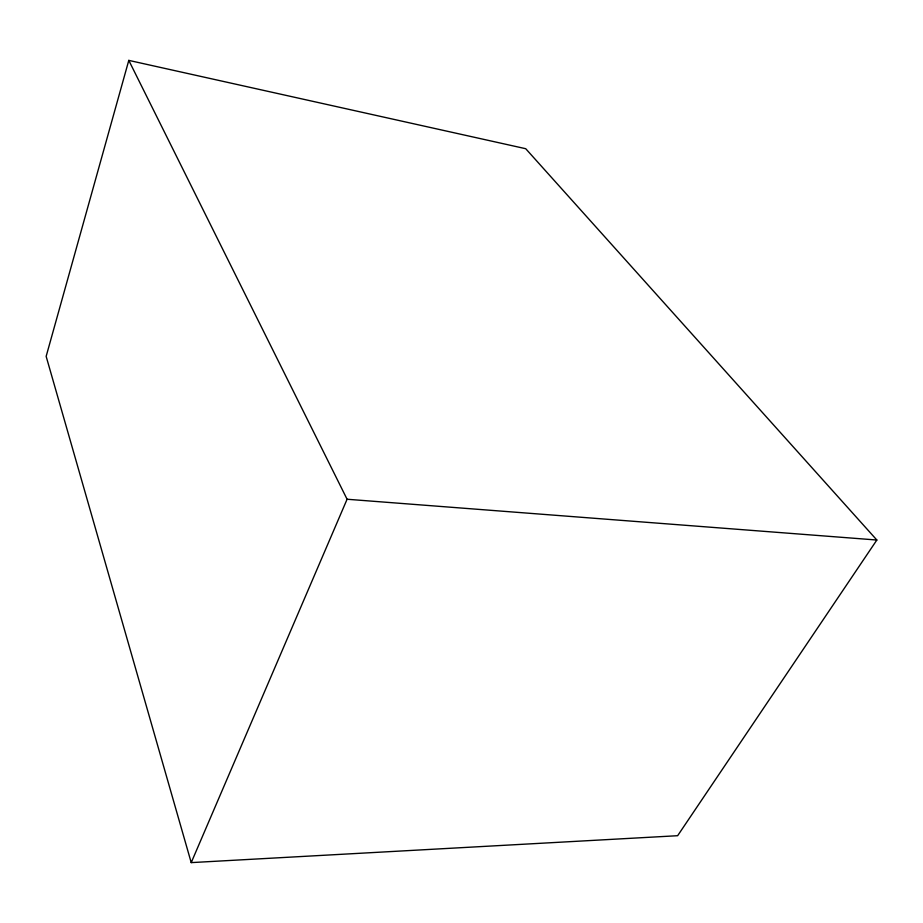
<?xml version="1.0" encoding="UTF-8"?>
<svg xmlns="http://www.w3.org/2000/svg" width="923" height="923" viewBox="0 0 923 923"><rect width="100%" height="100%" fill="white"/><g stroke="black" fill="none" stroke-linecap="round" stroke-linejoin="round"><path stroke-width="1.38" d="M128.793 60.387L46.15 356.37L191.223 862.613L677.644 835.707L876.85 540.024L525.718 148.707L128.793 60.387L347.083 499.251L191.223 862.613M347.083 499.251L876.85 540.024"/></g></svg>
